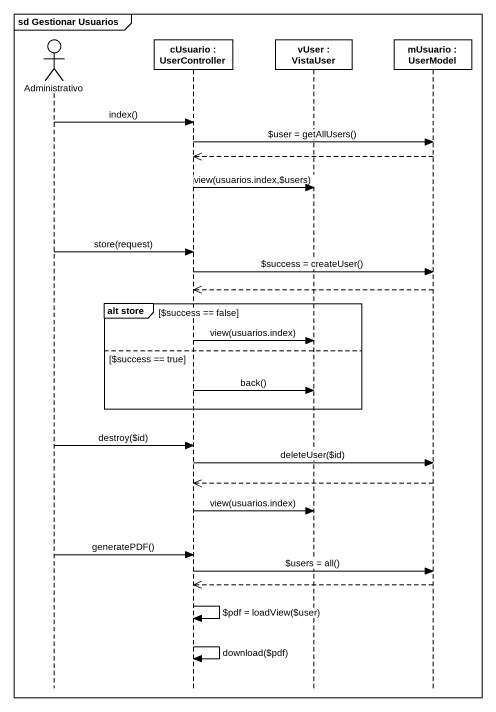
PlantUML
@startuml
mainframe sd Gestionar Usuarios
hide footbox
actor Administrativo
participant "cUsuario : UserController" as cUsuario
participant "vUser : VistaUser" as vUser
participant "mUsuario : UserModel" as mUsuario

Administrativo -> cUsuario : index()
cUsuario -> mUsuario : ~$user = getAllUsers()
mUsuario -->> cUsuario
cUsuario -> vUser : view(usuarios.index,~$users)
Administrativo -> cUsuario : store(request)
cUsuario -> mUsuario : ~$success = createUser()
mUsuario -->> cUsuario
group alt store [~$success == false]
  cUsuario -> vUser : view(usuarios.index)
else ~$success == true
  cUsuario -> vUser : back()
end
Administrativo -> cUsuario : destroy(~$id)
cUsuario -> mUsuario : deleteUser(~$id)
mUsuario -->> cUsuario
cUsuario -> vUser : view(usuarios.index)
Administrativo -> cUsuario : generatePDF()
cUsuario -> mUsuario : ~$users = all()
mUsuario -->> cUsuario
cUsuario -> cUsuario : ~$pdf = loadView(~$user)
cUsuario -> cUsuario : download(~$pdf)
@enduml
